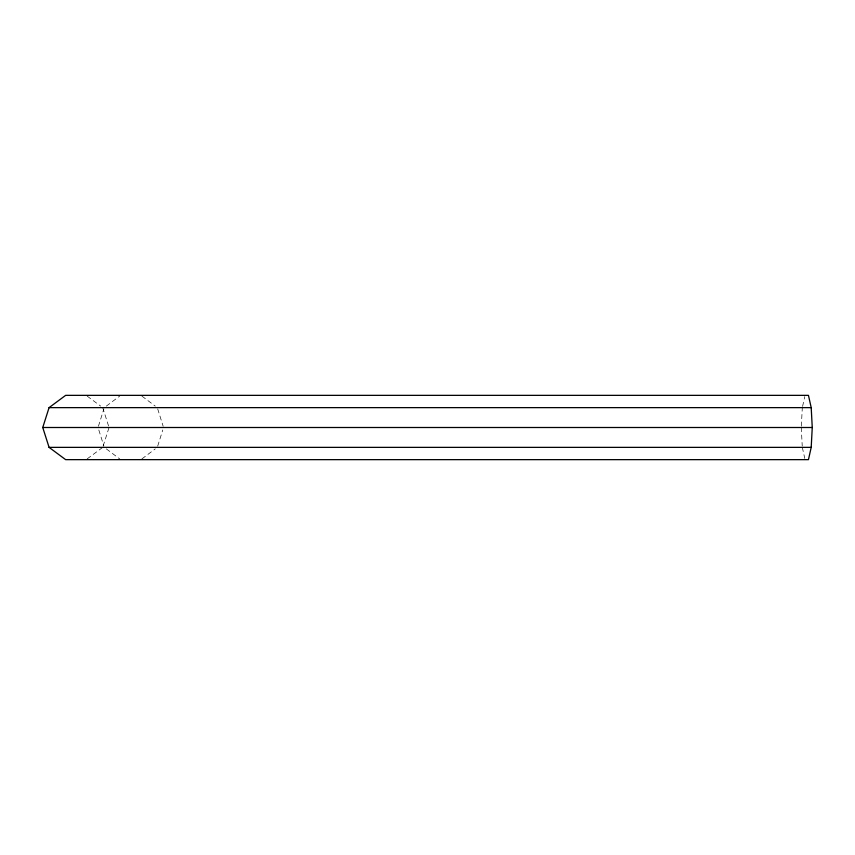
<?xml version="1.0" encoding="UTF-8"?>
<svg xmlns="http://www.w3.org/2000/svg" width="855" height="855" viewBox="0 0 855 855"><rect width="100%" height="100%" fill="white"/><g stroke="black" fill="none" stroke-linecap="round" stroke-linejoin="round"><path stroke-width="0.64" stroke-dasharray="4.28 3.21" d="M801.327 426.175L802.311 407.632M802.589 406.403L804.779 396.581M98.421 426.26L103.893 408.872M157.683 446.128L162.771 429.98M103.113 446.128L109.055 427.5M106.341 406.104L119.647 396.122M141.941 458.879L155.247 448.896M87.178 458.879L102.718 447.368M87.178 396.122L100.644 406.104M141.941 396.122L155.247 406.104M106.341 448.896L119.647 458.879M102.718 407.632L108.66 426.26M157.683 408.872L163.155 426.26M98.817 429.98L103.893 446.128M802.311 447.368L804.779 458.419M801.263 427.5L802.236 446.043"/><path stroke-width="1.28" d="M811.203 447.368L812.25 427.5L811.203 407.632L808.456 395.352L65.653 395.352L49.077 407.632L42.75 427.5L49.077 447.368L65.653 459.648L808.456 459.648L811.203 447.368L49.077 447.368M49.077 407.632L811.203 407.632M42.75 427.5L812.25 427.5"/></g></svg>
